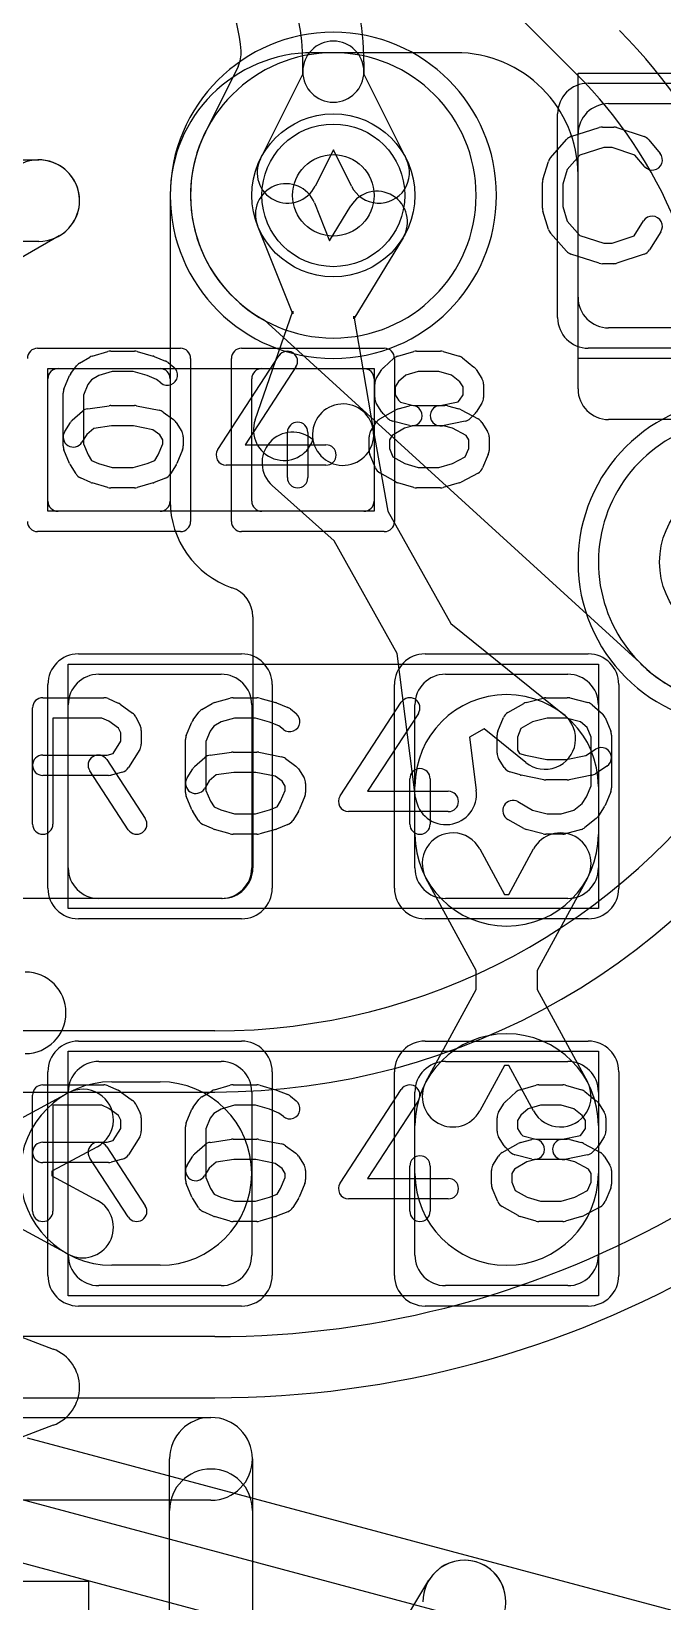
# Model space of a CAD drawing. Extents: x -3.9 to 29.3, y -3.9 to 20.
# Drawn here: x 20.86 to 22.407, y 1.25 to 5.102 of the extents above; entities that cross this region are included whole.
import ezdxf

# ---------------------------------------------------------------- set-up
doc = ezdxf.new("R2010")
doc.units = 0
for name, color, linetype in [('Hole', 1, 'CONTINUOUS'), ('L1', 3, 'CONTINUOUS'), ('L2', 3, 'CONTINUOUS'), ('L3', 3, 'CONTINUOUS'), ('L4', 3, 'CONTINUOUS'), ('MetalMask-A', 176, 'CONTINUOUS'), ('PartsArea-A', 111, 'CONTINUOUS'), ('PartsSilk-A', 221, 'CONTINUOUS'), ('PartsSilk-B', 221, 'CONTINUOUS'), ('Resist-A', 2, 'CONTINUOUS'), ('Resist-B', 2, 'CONTINUOUS'), ('Silk-A', 140, 'CONTINUOUS'), ('Silk-B', 140, 'CONTINUOUS')]:
    doc.layers.add(name, color=color, linetype=linetype)

msp = doc.modelspace()

# ---------------------------------------------------------------- linework, layer by layer
at = {"layer": 'Hole'}
msp.add_circle((21.6, 4.7), 0.1, dxfattribs=at)
at = {"layer": 'L1'}
for p, q in [((21.9, 5.05006), (21.54996, 5.05006)), ((22.275, 4.925), (22.575, 4.925)), ((22.2, 4.45), (22.2, 4.85)), ((22.2, 4.225), (22.2, 4.75006)), ((21.19996, 4.70006), (21.19996, 3.95)), ((21.55356, 4.68147), (21.5907, 4.5884)), ((21.5907, 4.5884), (21.64273, 4.67403)), ((21.50054, 4.4096), (21.41424, 4.62587)), ((21.77093, 4.59615), (21.65002, 4.39714)), ((21.40834, 4.14931), (21.50105, 4.41567)), ((21.50105, 4.41567), (21.50054, 4.4096)), ((21.65002, 4.39714), (21.65053, 4.40324)), ((21.65053, 4.40324), (21.69787, 4.12519)), ((22.575, 4.375), (22.275, 4.375)), ((20.9, 3.95), (20.9, 4.25)), ((20.925, 4.275), (21.175, 4.275)), ((21.2, 4.25), (21.2, 3.95)), ((21.4, 3.95), (21.4, 4.25)), ((21.425, 4.275), (21.675, 4.275)), ((21.7, 4.25), (21.7, 3.95)), ((21.69768, 4.12627), (21.73339, 3.92558)), ((22.6, 4.15003), (22.27497, 4.15003)), ((21.60245, 3.8524), (21.45023, 3.98799)), ((21.175, 3.925), (20.925, 3.925)), ((21.675, 3.925), (21.425, 3.925)), ((21.73339, 3.92558), (21.88778, 3.64929)), ((21.75684, 3.57611), (21.60245, 3.8524)), ((21.40261, 3.66621), (21.40261, 3.05)), ((21.88778, 3.64929), (22.16608, 3.42527)), ((21.80179, 3.22169), (21.75684, 3.57611)), ((21.025, 3.525), (21.325, 3.525)), ((21.875, 3.525), (22.175, 3.525)), ((20.95, 3.05), (20.95, 3.45)), ((21.4, 3.45), (21.4, 3.05)), ((21.8, 3.05), (21.8, 3.45)), ((22.25, 3.45), (22.25, 3.05)), ((21.96978, 3.39073), (21.93408, 3.37077)), ((22.07202, 3.30843), (21.96978, 3.39073)), ((21.93408, 3.37077), (21.95059, 3.24057)), ((21.8, 3.13214), (21.8, 3.25)), ((22.25, 3.25), (22.25, 3.13214)), ((21.95905, 3.09642), (22.01945, 2.98489)), ((22.03055, 2.98489), (22.09095, 3.09642)), ((21.95, 2.79814), (21.82715, 3.025)), ((22.22285, 3.025), (22.1, 2.79814)), ((21.32761, 2.975), (20.60004, 2.975)), ((21.325, 2.975), (21.025, 2.975)), ((22.175, 2.975), (21.875, 2.975)), ((22.01945, 2.98489), (22.03055, 2.98489)), ((21.95, 2.75186), (21.95, 2.79814)), ((22.1, 2.79814), (22.1, 2.75186)), ((21.82715, 2.525), (21.95, 2.75186)), ((22.1, 2.75186), (22.22285, 2.525)), ((21.025, 2.575), (21.325, 2.575)), ((21.875, 2.575), (22.175, 2.575)), ((22.01945, 2.56511), (21.95905, 2.45358)), ((22.03055, 2.56511), (22.01945, 2.56511)), ((22.09095, 2.45358), (22.03055, 2.56511)), ((21.05714, 2.525), (21.175, 2.525)), ((20.72314, 2.375), (20.95, 2.49785)), ((20.95, 2.1), (20.95, 2.5)), ((21.4, 2.5), (21.4, 2.1)), ((21.8, 2.1), (21.8, 2.5)), ((22.25, 2.5), (22.25, 2.1)), ((21.8, 2.3), (21.8, 2.41786)), ((22.25, 2.41786), (22.25, 2.3)), ((21.02142, 2.36595), (20.90989, 2.30555)), ((20.90989, 2.30555), (20.90989, 2.29445)), ((20.90989, 2.29445), (21.02142, 2.23405)), ((20.95, 2.10215), (20.72314, 2.225)), ((21.175, 2.075), (21.05714, 2.075)), ((21.325, 2.025), (21.025, 2.025)), ((22.175, 2.025), (21.875, 2.025)), ((20.84928, 1.652), (22.56272, 1.19289)), ((22.5239, 1.048), (20.81046, 1.50711)), ((20.77337, 1.36171), (22.48507, 0.90307))]:
    msp.add_line(p, q, dxfattribs=at)
for centre in [(21.6, 4.7), (22.6, 3.8)]:
    msp.add_circle(centre, 0.2, dxfattribs=at)
for centre, radius, start, end in [((21.54996, 4.70006), 0.35, 90, 180), ((21.9, 4.75006), 0.3, 0, 90), ((22.275, 4.85), 0.075, 90, 180), ((21.4839, 4.65367), 0.075, 21.75602, -158.24573), ((21.70683, 4.63509), 0.075, -31.27819, 148.71853), ((22.275, 4.45), 0.075, 180, -90), ((20.925, 4.25), 0.025, 90, 180), ((21.175, 4.25), 0.025, 0, 90), ((21.425, 4.25), 0.025, 90, 180), ((21.675, 4.25), 0.025, 0, 90), ((22.27497, 4.225), 0.07497, 180, -90), ((21.62384, 4.11313), 0.075, 10.09029, -169.91723), ((21.47917, 4.12466), 0.075, 160.81127, -19.20316), ((21.62393, 4.1126), 0.075, -170.3204, 9.66232), ((21.50012, 4.04399), 0.075, 48.31317, -131.69289), ((20.925, 3.95), 0.025, 180, -90), ((21.175, 3.95), 0.025, -90, 0), ((21.425, 3.95001), 0.22504, -179.99745, -109.14346), ((21.425, 3.95), 0.025, 180, -90), ((21.675, 3.95), 0.025, -90, 0), ((21.32762, 3.66624), 0.07497, 71.56263, 71.66897), ((21.32761, 3.66621), 0.075, 0, 71.56264), ((21.025, 3.45), 0.075, 90, 180), ((21.325, 3.45), 0.075, 0, 90), ((21.875, 3.45), 0.075, 90, 180), ((22.175, 3.45), 0.075, 0, 90), ((22.025, 3.25), 0.225, 0, 180), ((22.11905, 3.36685), 0.075, -128.8352, 51.16716), ((21.87619, 3.23113), 0.075, -172.76885, 7.22765), ((22.025, 3.13214), 0.225, 180, 0), ((21.8931, 3.06071), 0.075, 28.43425, -151.56321), ((22.1569, 3.06071), 0.075, -28.43425, 151.56321), ((21.025, 3.05), 0.075, 180, -90), ((21.325, 3.05), 0.075, -90, 0), ((21.32761, 3.05), 0.075, -90, 0), ((21.875, 3.05), 0.075, 180, -90), ((22.175, 3.05), 0.075, -90, 0), ((22.025, 2.41786), 0.225, 0, 180), ((21.025, 2.5), 0.075, 90, 180), ((21.325, 2.5), 0.075, 0, 90), ((21.875, 2.5), 0.075, 90, 180), ((22.175, 2.5), 0.075, 0, 90), ((21.05714, 2.3), 0.225, 90, -90), ((20.98571, 2.4319), 0.075, -61.56575, 118.43679), ((21.175, 2.3), 0.225, -90, 90), ((21.8931, 2.48929), 0.075, 151.56575, -28.43679), ((22.1569, 2.48929), 0.075, -151.56575, 28.43679), ((22.025, 2.3), 0.225, 180, 0), ((20.98571, 2.1681), 0.075, -118.43425, 61.56321), ((21.025, 2.1), 0.075, 180, -90), ((21.325, 2.1), 0.075, -90, 0), ((21.875, 2.1), 0.075, 180, -90), ((22.175, 2.1), 0.075, -90, 0)]:
    msp.add_arc(centre, radius, start, end, dxfattribs=at)
at = {"layer": 'L2'}
for centre, start, end in [((21.6, 4.7), 90, -90), ((21.6, 4.7), -90, 90), ((22.6, 3.8), 90, -90)]:
    msp.add_arc(centre, 0.40004, start, end, dxfattribs=at)
at = {"layer": 'L3'}
for p, q in [((22.1955, 4.99844), (11.9227, 15.27122)), ((21.36627, 5.01561), (21.28678, 4.85626)), ((21.525, 5.0036), (21.525, 5.02721)), ((21.675, 5.02721), (21.675, 5.0036)), ((21.42104, 4.78929), (21.525, 4.99766)), ((21.525, 4.99766), (21.525, 5.0036)), ((21.675, 5.0036), (21.675, 4.99766)), ((21.675, 4.99766), (21.77896, 4.78929)), ((21.6, 4.812), (21.55526, 4.72233)), ((21.64474, 4.72233), (21.6, 4.812)), ((21.43999, 4.38597), (22.35127, 3.55357))]:
    msp.add_line(p, q, dxfattribs=at)
for centre in [(21.6, 4.7), (22.6, 3.8)]:
    msp.add_circle(centre, 0.2, dxfattribs=at)
for centre, radius, start, end in [((21, 5.02721), 0.675, 0, 45.0006), ((21, 5.02721), 0.525, 0, 45.00077), ((21, 5.02721), 0.37496, 4.18295, 45.00108), ((21.4, 4.20294), 1.275, 0, 45), ((21.29919, 5.04909), 0.07497, -26.52404, 4.18417), ((21.6, 5.0036), 0.075, 0, 180), ((21.6, 5.0036), 0.075, 180, 0), ((21.4, 4.20294), 1.125, 0, 45), ((21.60001, 4.70001), 0.35005, 153.69188, -119.7934), ((21.21941, 4.88916), 0.07497, -26.97862, -26.02847), ((21.48815, 4.75581), 0.075, 153.4862, -26.51596), ((21.71185, 4.75581), 0.075, -153.4862, 26.51596), ((21.38883, 4.33117), 0.07497, 46.96748, 60.20677), ((22.6, 3.79998), 0.35005, -134.58449, 26.36448), ((22.30071, 3.49822), 0.07497, 44.39475, 47.58956)]:
    msp.add_arc(centre, radius, start, end, dxfattribs=at)
at = {"layer": 'L4'}
for p, q in [((21.30966, 2.65004), (10.76605, 2.65004)), ((11.8, 2.5), (21.30966, 2.5)), ((21.30966, 1.9), (11.8, 1.9)), ((10.5, 1.74996), (21.30966, 1.74996))]:
    msp.add_line(p, q, dxfattribs=at)
for centre in [(21.6, 4.7), (22.6, 3.8)]:
    msp.add_circle(centre, 0.2, dxfattribs=at)
for centre, radius, start, end in [((21.6, 4.7), 0.35004, 90, -90), ((21.6, 4.7), 0.35004, -90, 90), ((22.6, 3.8), 0.35004, 38.24594, -98.71045), ((21.30966, 4.2), 1.7, -90, -30.00005), ((21.30966, 4.2), 1.54996, -90, -33.78019), ((21.30966, 4.2), 2.3, -90, -30.00001), ((21.30966, 4.2), 2.45004, -90, -29.99996)]:
    msp.add_arc(centre, radius, start, end, dxfattribs=at)
at = {"layer": 'MetalMask-A'}
for p, q in [((22.275, 4.925), (22.575, 4.925)), ((22.2, 4.45), (22.2, 4.85)), ((22.575, 4.375), (22.275, 4.375)), ((20.9, 3.95), (20.9, 4.25)), ((20.925, 4.275), (21.175, 4.275)), ((21.2, 4.25), (21.2, 3.95)), ((21.4, 3.95), (21.4, 4.25)), ((21.425, 4.275), (21.675, 4.275)), ((21.7, 4.25), (21.7, 3.95)), ((21.175, 3.925), (20.925, 3.925)), ((21.675, 3.925), (21.425, 3.925)), ((21.025, 3.525), (21.325, 3.525)), ((21.875, 3.525), (22.175, 3.525)), ((20.95, 3.05), (20.95, 3.45)), ((21.4, 3.45), (21.4, 3.05)), ((21.8, 3.05), (21.8, 3.45)), ((22.25, 3.45), (22.25, 3.05)), ((21.325, 2.975), (21.025, 2.975)), ((22.175, 2.975), (21.875, 2.975)), ((21.025, 2.575), (21.325, 2.575)), ((21.875, 2.575), (22.175, 2.575)), ((20.95, 2.1), (20.95, 2.5)), ((21.4, 2.5), (21.4, 2.1)), ((21.8, 2.1), (21.8, 2.5)), ((22.25, 2.5), (22.25, 2.1)), ((21.325, 2.025), (21.025, 2.025)), ((22.175, 2.025), (21.875, 2.025))]:
    msp.add_line(p, q, dxfattribs=at)
for centre, radius, start, end in [((22.275, 4.85), 0.075, 90, 180), ((22.275, 4.45), 0.075, 180, -90), ((20.925, 4.25), 0.025, 90, 180), ((21.175, 4.25), 0.025, 0, 90), ((21.425, 4.25), 0.025, 90, 180), ((21.675, 4.25), 0.025, 0, 90), ((20.925, 3.95), 0.025, 180, -90), ((21.175, 3.95), 0.025, -90, 0), ((21.425, 3.95), 0.025, 180, -90), ((21.675, 3.95), 0.025, -90, 0), ((21.025, 3.45), 0.075, 90, 180), ((21.325, 3.45), 0.075, 0, 90), ((21.875, 3.45), 0.075, 90, 180), ((22.175, 3.45), 0.075, 0, 90), ((21.025, 3.05), 0.075, 180, -90), ((21.325, 3.05), 0.075, -90, 0), ((21.875, 3.05), 0.075, 180, -90), ((22.175, 3.05), 0.075, -90, 0), ((21.025, 2.5), 0.075, 90, 180), ((21.325, 2.5), 0.075, 0, 90), ((21.875, 2.5), 0.075, 90, 180), ((22.175, 2.5), 0.075, 0, 90), ((21.025, 2.1), 0.075, 180, -90), ((21.325, 2.1), 0.075, -90, 0), ((21.875, 2.1), 0.075, 180, -90), ((22.175, 2.1), 0.075, -90, 0)]:
    msp.add_arc(centre, radius, start, end, dxfattribs=at)
at = {"layer": 'PartsArea-A'}
for p, q in [((22.2, 5), (23.5, 5)), ((22.2, 4.3), (22.2, 5)), ((23.5, 4.3), (22.2, 4.3)), ((20.9, 4.275), (21.7, 4.275)), ((20.9, 3.925), (20.9, 4.275)), ((21.7, 4.275), (21.7, 3.925)), ((21.7, 3.925), (20.9, 3.925)), ((20.95, 3.55), (22.25, 3.55)), ((20.95, 2.95), (20.95, 3.55)), ((22.25, 3.55), (22.25, 2.95)), ((22.25, 2.95), (20.95, 2.95)), ((20.95, 2), (20.95, 2.6)), ((20.95, 2.6), (22.25, 2.6)), ((22.25, 2.6), (22.25, 2)), ((22.25, 2), (20.95, 2)), ((20.25, 1.3), (21, 1.3)), ((21, 1.3), (21, -0.9))]:
    msp.add_line(p, q, dxfattribs=at)
at = {"layer": 'PartsSilk-A'}
for p, q in [((22.18266, 4.84418), (22.2521, 4.8664)), ((22.25972, 4.86759), (22.2875, 4.86759)), ((22.2954, 4.86631), (22.36207, 4.84409)), ((22.13258, 4.79239), (22.17147, 4.83683)), ((22.26362, 4.81759), (22.20452, 4.79868)), ((22.28344, 4.81759), (22.26362, 4.81759)), ((22.33952, 4.7989), (22.28344, 4.81759)), ((22.37338, 4.83637), (22.40115, 4.80304)), ((22.11364, 4.73894), (22.12753, 4.78339)), ((22.20452, 4.79868), (22.17368, 4.76344)), ((22.36273, 4.77104), (22.33952, 4.7989)), ((22.17368, 4.76344), (22.1625, 4.72766)), ((22.1125, 4.66852), (22.1125, 4.73148)), ((22.1625, 4.72766), (22.1625, 4.67234)), ((22.1625, 4.67234), (22.17368, 4.63656)), ((22.12753, 4.61661), (22.11364, 4.66106)), ((22.17368, 4.63656), (22.20452, 4.60132)), ((22.33773, 4.6005), (22.36074, 4.63732)), ((22.17147, 4.56317), (22.13258, 4.60761)), ((22.20452, 4.60132), (22.26362, 4.58241)), ((22.28344, 4.58241), (22.33773, 4.6005)), ((22.40314, 4.61082), (22.37537, 4.56638)), ((22.2521, 4.5336), (22.18266, 4.55582)), ((22.26362, 4.58241), (22.28344, 4.58241)), ((22.36207, 4.55591), (22.2954, 4.53369)), ((22.2875, 4.53241), (22.25972, 4.53241)), ((21.00841, 4.30552), (21.0473, 4.31663)), ((21.05417, 4.31759), (21.1125, 4.31759)), ((21.11937, 4.31663), (21.15826, 4.30552)), ((21.75841, 4.30552), (21.7973, 4.31663)), ((21.80417, 4.31759), (21.8625, 4.31759)), ((21.86937, 4.31663), (21.90826, 4.30552)), ((20.95639, 4.26315), (20.97028, 4.28167)), ((20.97754, 4.28818), (21.00254, 4.30299)), ((21.16067, 4.30469), (21.18845, 4.29358)), ((21.19479, 4.28989), (21.20868, 4.27878)), ((21.31657, 4.07663), (21.46657, 4.30626)), ((21.50843, 4.27892), (21.38369, 4.08796)), ((21.72367, 4.27795), (21.74867, 4.30017)), ((21.91701, 4.301), (21.94479, 4.27878)), ((20.93942, 4.22442), (20.95331, 4.25776)), ((21.0073, 4.24769), (20.99827, 4.23565)), ((21.02525, 4.25833), (21.0073, 4.24769)), ((21.05767, 4.26759), (21.02525, 4.25833)), ((21.109, 4.26759), (21.05767, 4.26759)), ((21.14329, 4.25779), (21.109, 4.26759)), ((21.16645, 4.24853), (21.14329, 4.25779)), ((21.17744, 4.23974), (21.16645, 4.24853)), ((21.70519, 4.25029), (21.71908, 4.27251)), ((21.75957, 4.24296), (21.75139, 4.22987)), ((21.77763, 4.25901), (21.75957, 4.24296)), ((21.80767, 4.26759), (21.77763, 4.25901)), ((21.859, 4.26759), (21.80767, 4.26759)), ((21.8897, 4.25882), (21.859, 4.26759)), ((21.91023, 4.2424), (21.8897, 4.25882)), ((21.91806, 4.22987), (21.91023, 4.2424)), ((21.95037, 4.27251), (21.96426, 4.25029)), ((20.9375, 4.08519), (20.9375, 4.21481)), ((20.99827, 4.23565), (20.9875, 4.20981)), ((20.9875, 4.20981), (20.9875, 4.09019)), ((21.70139, 4.2037), (21.70139, 4.23704)), ((21.75139, 4.22987), (21.75139, 4.21087)), ((21.75139, 4.21087), (21.75997, 4.19715)), ((21.90948, 4.19715), (21.91806, 4.21087)), ((21.91806, 4.21087), (21.91806, 4.22987)), ((21.96806, 4.23704), (21.96806, 4.2037)), ((20.95978, 4.14832), (20.98478, 4.17054)), ((20.99791, 4.17661), (21.05069, 4.18402)), ((21.05417, 4.18426), (21.1125, 4.18426)), ((21.1174, 4.18377), (21.17296, 4.17266)), ((21.18294, 4.16824), (21.20794, 4.14972)), ((21.71908, 4.16823), (21.70519, 4.19045)), ((21.71399, 4.15134), (21.75288, 4.17356)), ((21.73371, 4.15269), (21.7226, 4.1638)), ((21.75884, 4.17601), (21.78662, 4.18342)), ((21.75997, 4.19715), (21.76432, 4.1928)), ((21.76432, 4.1928), (21.79634, 4.18426)), ((21.79634, 4.18426), (21.87361, 4.18426)), ((21.8576, 4.18377), (21.90574, 4.1934)), ((21.88005, 4.18342), (21.90783, 4.17601)), ((21.90574, 4.1934), (21.90948, 4.19715)), ((21.91315, 4.17391), (21.95482, 4.15169)), ((21.94685, 4.1638), (21.93574, 4.15269)), ((21.96426, 4.19045), (21.95037, 4.16823)), ((20.9413, 4.12066), (20.95519, 4.14288)), ((21.01235, 4.12814), (20.99568, 4.11333)), ((21.05592, 4.13426), (21.01235, 4.12814)), ((21.11002, 4.13426), (21.05592, 4.13426)), ((21.15767, 4.12473), (21.11002, 4.13426)), ((21.17437, 4.11236), (21.15767, 4.12473)), ((21.21426, 4.14287), (21.22814, 4.12065)), ((21.6913, 4.12066), (21.70519, 4.14288)), ((21.77486, 4.12853), (21.74425, 4.11104)), ((21.78662, 4.1351), (21.74495, 4.14621)), ((21.7995, 4.1351), (21.77486, 4.12853)), ((21.87033, 4.13426), (21.79306, 4.13426)), ((21.92296, 4.14586), (21.8674, 4.13475)), ((21.89217, 4.12844), (21.87033, 4.13426)), ((21.9254, 4.11072), (21.89217, 4.12844)), ((21.96426, 4.14287), (21.97814, 4.12065)), ((20.99568, 4.11333), (20.9837, 4.09416)), ((20.9875, 4.09019), (20.99868, 4.06336)), ((21.17077, 4.06336), (21.18194, 4.09019)), ((21.18194, 4.10024), (21.17437, 4.11236)), ((21.18194, 4.09019), (21.18194, 4.10024)), ((21.23194, 4.10741), (21.23194, 4.08519)), ((21.38369, 4.08796), (21.58194, 4.08796)), ((21.4875, 4.00741), (21.4875, 4.11852)), ((21.5375, 4.11852), (21.5375, 4.00741)), ((21.6875, 4.07407), (21.6875, 4.10741)), ((21.74425, 4.11104), (21.7375, 4.10024)), ((21.7375, 4.10024), (21.7375, 4.07907)), ((21.93194, 4.10024), (21.9254, 4.11072)), ((21.93194, 4.07907), (21.93194, 4.10024)), ((21.98194, 4.10741), (21.98194, 4.07407)), ((20.95331, 4.04224), (20.93942, 4.07558)), ((20.99868, 4.06336), (21.00742, 4.04937)), ((21.00742, 4.04937), (21.02383, 4.04208)), ((21.14329, 4.04221), (21.1623, 4.04981)), ((21.1623, 4.04981), (21.17077, 4.06336)), ((21.23002, 4.07558), (21.21614, 4.04224)), ((21.70331, 4.03112), (21.68942, 4.06445)), ((21.7375, 4.07907), (21.74619, 4.05822)), ((21.74619, 4.05822), (21.77506, 4.04173)), ((21.89197, 4.04183), (21.92342, 4.0586)), ((21.92342, 4.0586), (21.93194, 4.07907)), ((21.98002, 4.06446), (21.96614, 4.03113)), ((20.96908, 4.01638), (20.95519, 4.0386)), ((21.00513, 3.99567), (20.98013, 4.00678)), ((21.02383, 4.04208), (21.05767, 4.03241)), ((21.05767, 4.03241), (21.109, 4.03241)), ((21.109, 4.03241), (21.14329, 4.04221)), ((21.21426, 4.0386), (21.20037, 4.01638)), ((21.58194, 4.03796), (21.3375, 4.03796)), ((21.75288, 3.99681), (21.71399, 4.01903)), ((21.77506, 4.04173), (21.80767, 4.03241)), ((21.80767, 4.03241), (21.859, 4.03241)), ((21.859, 4.03241), (21.89197, 4.04183)), ((21.95482, 4.01868), (21.91315, 3.99646)), ((21.0473, 3.98337), (21.00841, 3.99448)), ((21.1125, 3.98241), (21.05417, 3.98241)), ((21.15826, 3.99448), (21.11937, 3.98337)), ((21.18845, 4.00642), (21.16067, 3.99531)), ((21.7973, 3.98337), (21.75841, 3.99448)), ((21.8625, 3.98241), (21.80417, 3.98241)), ((21.90826, 3.99448), (21.86937, 3.98337)), ((20.8875, 3.46759), (21.0375, 3.46759)), ((21.35417, 3.46759), (21.4125, 3.46759)), ((22.12083, 3.46759), (22.17361, 3.46759)), ((20.8625, 3.15741), (20.8625, 3.44259)), ((21.04765, 3.46544), (21.07265, 3.45433)), ((21.0772, 3.4517), (21.10776, 3.42948)), ((21.25639, 3.41315), (21.27028, 3.43167)), ((21.27754, 3.43818), (21.30254, 3.45299)), ((21.30841, 3.45552), (21.3473, 3.46663)), ((21.41937, 3.46663), (21.45826, 3.45552)), ((21.46067, 3.45469), (21.48845, 3.44358)), ((21.49479, 3.43989), (21.50868, 3.42878)), ((21.61657, 3.22663), (21.76657, 3.45626)), ((21.80843, 3.42892), (21.68369, 3.23796)), ((22.02788, 3.43097), (22.06677, 3.45319)), ((22.07273, 3.45564), (22.11439, 3.46675)), ((22.17967, 3.46684), (22.22412, 3.45573)), ((22.23467, 3.45017), (22.25967, 3.42795)), ((21.0322, 3.41759), (20.9125, 3.41759)), ((20.9125, 3.41759), (20.9125, 3.15741)), ((21.04993, 3.40971), (21.0322, 3.41759)), ((21.07343, 3.39263), (21.04993, 3.40971)), ((21.07917, 3.38114), (21.07343, 3.39263)), ((21.11542, 3.42044), (21.12653, 3.39822)), ((21.23942, 3.37442), (21.25331, 3.40776)), ((21.3073, 3.39769), (21.29827, 3.38565)), ((21.32525, 3.40833), (21.3073, 3.39769)), ((21.35767, 3.41759), (21.32525, 3.40833)), ((21.409, 3.41759), (21.35767, 3.41759)), ((21.44329, 3.40779), (21.409, 3.41759)), ((21.46645, 3.39853), (21.44329, 3.40779)), ((21.47744, 3.38974), (21.46645, 3.39853)), ((22.00331, 3.38555), (22.0172, 3.41888)), ((22.06008, 3.39178), (22.05139, 3.37093)), ((22.08875, 3.40816), (22.06008, 3.39178)), ((22.12411, 3.41759), (22.08875, 3.40816)), ((22.17053, 3.41759), (22.12411, 3.41759)), ((22.20604, 3.40871), (22.17053, 3.41759)), ((22.22218, 3.39437), (22.20604, 3.40871)), ((22.23194, 3.37093), (22.22218, 3.39437)), ((22.26614, 3.41887), (22.28002, 3.38554)), ((21.06042, 3.33087), (21.07917, 3.36087)), ((21.07917, 3.36087), (21.07917, 3.38114)), ((21.12917, 3.38704), (21.12917, 3.3537)), ((21.2375, 3.23519), (21.2375, 3.36481)), ((21.29827, 3.38565), (21.2875, 3.35981)), ((21.2875, 3.35981), (21.2875, 3.24019)), ((22.00139, 3.33148), (22.00139, 3.37593)), ((22.05139, 3.37093), (22.05139, 3.33865)), ((22.23194, 3.2513), (22.23194, 3.37093)), ((22.28194, 3.37593), (22.28194, 3.2463)), ((20.8875, 3.32685), (21.04533, 3.32685)), ((21.04453, 3.31553), (21.13898, 3.17109)), ((21.04533, 3.32685), (21.06042, 3.33087)), ((21.12537, 3.34045), (21.09759, 3.29601)), ((21.25978, 3.29832), (21.28478, 3.32054)), ((21.29791, 3.32661), (21.35069, 3.33402)), ((21.35417, 3.33426), (21.4125, 3.33426)), ((21.4174, 3.33377), (21.47296, 3.32266)), ((21.48294, 3.31824), (21.50794, 3.29972)), ((22.01908, 3.29601), (22.00519, 3.31823)), ((22.05139, 3.33865), (22.05646, 3.33054)), ((22.05646, 3.33054), (22.0713, 3.32614)), ((22.0713, 3.32614), (22.12331, 3.31574)), ((22.12331, 3.31574), (22.17113, 3.31574)), ((22.17113, 3.31574), (22.21942, 3.32539)), ((22.21942, 3.32539), (22.24307, 3.34117)), ((21.04861, 3.27685), (20.8875, 3.27685)), ((21.09714, 3.14373), (21.00269, 3.28817)), ((21.08283, 3.2851), (21.05505, 3.27769)), ((21.2413, 3.27066), (21.25519, 3.29288)), ((21.31235, 3.27814), (21.29568, 3.26333)), ((21.35592, 3.28426), (21.31235, 3.27814)), ((21.41002, 3.28426), (21.35592, 3.28426)), ((21.45767, 3.27473), (21.41002, 3.28426)), ((21.47437, 3.26236), (21.45767, 3.27473)), ((21.51426, 3.29287), (21.52814, 3.27065)), ((22.05818, 3.27788), (22.03318, 3.28529)), ((22.11593, 3.26623), (22.06038, 3.27734)), ((22.23407, 3.27734), (22.17851, 3.26623)), ((22.27081, 3.29957), (22.24304, 3.28105)), ((21.29568, 3.26333), (21.2837, 3.24416)), ((21.2875, 3.24019), (21.29868, 3.21336)), ((21.47077, 3.21336), (21.48194, 3.24019)), ((21.48194, 3.25024), (21.47437, 3.26236)), ((21.48194, 3.24019), (21.48194, 3.25024)), ((21.53194, 3.25741), (21.53194, 3.23519)), ((21.68369, 3.23796), (21.88194, 3.23796)), ((21.7875, 3.15741), (21.7875, 3.26852)), ((21.8375, 3.26852), (21.8375, 3.15741)), ((22.17361, 3.26574), (22.12083, 3.26574)), ((22.22077, 3.22447), (22.23194, 3.2513)), ((22.28002, 3.23669), (22.26614, 3.20335)), ((21.25331, 3.19224), (21.23942, 3.22558)), ((21.29868, 3.21336), (21.30742, 3.19937)), ((21.30742, 3.19937), (21.32383, 3.19208)), ((21.44329, 3.19221), (21.4623, 3.19981)), ((21.4623, 3.19981), (21.47077, 3.21336)), ((21.53002, 3.22558), (21.51614, 3.19224)), ((22.05268, 3.21245), (22.08875, 3.19184)), ((22.1897, 3.19118), (22.21023, 3.2076)), ((22.21023, 3.2076), (22.22077, 3.22447)), ((22.26426, 3.19971), (22.25037, 3.17749)), ((21.26908, 3.16638), (21.25519, 3.1886)), ((21.32383, 3.19208), (21.35767, 3.18241)), ((21.35767, 3.18241), (21.409, 3.18241)), ((21.409, 3.18241), (21.44329, 3.19221)), ((21.51426, 3.1886), (21.50037, 3.16638)), ((21.88194, 3.18796), (21.6375, 3.18796)), ((22.06677, 3.14681), (22.02788, 3.16903)), ((22.08875, 3.19184), (22.12411, 3.18241)), ((22.12411, 3.18241), (22.159, 3.18241)), ((22.159, 3.18241), (22.1897, 3.19118)), ((22.24479, 3.17122), (22.21701, 3.149)), ((21.30513, 3.14567), (21.28013, 3.15678)), ((21.3473, 3.13337), (21.30841, 3.14448)), ((21.4125, 3.13241), (21.35417, 3.13241)), ((21.45826, 3.14448), (21.41937, 3.13337)), ((21.48845, 3.15642), (21.46067, 3.14531)), ((22.11439, 3.13325), (22.07273, 3.14436)), ((22.1625, 3.13241), (22.12083, 3.13241)), ((22.20826, 3.14448), (22.16937, 3.13337)), ((20.8875, 2.51759), (21.0375, 2.51759)), ((21.04765, 2.51544), (21.07265, 2.50433)), ((21.30841, 2.50552), (21.3473, 2.51663)), ((21.35417, 2.51759), (21.4125, 2.51759)), ((21.41937, 2.51663), (21.45826, 2.50552)), ((21.46067, 2.50469), (21.48845, 2.49358)), ((21.61657, 2.27663), (21.76657, 2.50626)), ((22.05841, 2.50552), (22.0973, 2.51663)), ((22.10417, 2.51759), (22.1625, 2.51759)), ((22.16937, 2.51663), (22.20826, 2.50552)), ((20.8625, 2.20741), (20.8625, 2.49259)), ((21.0322, 2.46759), (20.9125, 2.46759)), ((20.9125, 2.46759), (20.9125, 2.20741)), ((21.04993, 2.45971), (21.0322, 2.46759)), ((21.0772, 2.5017), (21.10776, 2.47948)), ((21.11542, 2.47044), (21.12653, 2.44822)), ((21.25639, 2.46315), (21.27028, 2.48167)), ((21.27754, 2.48818), (21.30254, 2.50299)), ((21.35767, 2.46759), (21.32525, 2.45833)), ((21.409, 2.46759), (21.35767, 2.46759)), ((21.44329, 2.45779), (21.409, 2.46759)), ((21.49479, 2.48989), (21.50868, 2.47878)), ((21.80843, 2.47892), (21.68369, 2.28796)), ((22.00519, 2.45029), (22.01908, 2.47251)), ((22.02367, 2.47795), (22.04867, 2.50017)), ((22.10767, 2.46759), (22.07763, 2.45901)), ((22.159, 2.46759), (22.10767, 2.46759)), ((22.1897, 2.45882), (22.159, 2.46759)), ((22.21701, 2.501), (22.24479, 2.47878)), ((22.25037, 2.47251), (22.26426, 2.45029)), ((21.07343, 2.44263), (21.04993, 2.45971)), ((21.07917, 2.43114), (21.07343, 2.44263)), ((21.07917, 2.41087), (21.07917, 2.43114)), ((21.12917, 2.43704), (21.12917, 2.4037)), ((21.23942, 2.42442), (21.25331, 2.45776)), ((21.29827, 2.43565), (21.2875, 2.40981)), ((21.3073, 2.44769), (21.29827, 2.43565)), ((21.32525, 2.45833), (21.3073, 2.44769)), ((21.46645, 2.44853), (21.44329, 2.45779)), ((21.47744, 2.43974), (21.46645, 2.44853)), ((22.00139, 2.4037), (22.00139, 2.43704)), ((22.05957, 2.44296), (22.05139, 2.42987)), ((22.05139, 2.42987), (22.05139, 2.41087)), ((22.07763, 2.45901), (22.05957, 2.44296)), ((22.21023, 2.4424), (22.1897, 2.45882)), ((22.21806, 2.42987), (22.21023, 2.4424)), ((22.21806, 2.41087), (22.21806, 2.42987)), ((22.26806, 2.43704), (22.26806, 2.4037)), ((21.06042, 2.38087), (21.07917, 2.41087)), ((21.12537, 2.39045), (21.09759, 2.34601)), ((21.2375, 2.28519), (21.2375, 2.41481)), ((21.2875, 2.40981), (21.2875, 2.29019)), ((22.01908, 2.36823), (22.00519, 2.39045)), ((22.05139, 2.41087), (22.05997, 2.39715)), ((22.05997, 2.39715), (22.06432, 2.3928)), ((22.06432, 2.3928), (22.09634, 2.38426)), ((22.1576, 2.38377), (22.20574, 2.3934)), ((22.20574, 2.3934), (22.20948, 2.39715)), ((22.20948, 2.39715), (22.21806, 2.41087)), ((22.26426, 2.39045), (22.25037, 2.36823)), ((20.8875, 2.37685), (21.04533, 2.37685)), ((21.04453, 2.36553), (21.13898, 2.22109)), ((21.04533, 2.37685), (21.06042, 2.38087)), ((21.25978, 2.34832), (21.28478, 2.37054)), ((21.29791, 2.37661), (21.35069, 2.38402)), ((21.35417, 2.38426), (21.4125, 2.38426)), ((21.4174, 2.38377), (21.47296, 2.37266)), ((21.48294, 2.36824), (21.50794, 2.34972)), ((22.01399, 2.35134), (22.05288, 2.37356)), ((22.03371, 2.35269), (22.0226, 2.3638)), ((22.05884, 2.37601), (22.08662, 2.38342)), ((22.09634, 2.38426), (22.17361, 2.38426)), ((22.18005, 2.38342), (22.20783, 2.37601)), ((22.21315, 2.37391), (22.25482, 2.35169)), ((22.24685, 2.3638), (22.23574, 2.35269)), ((21.04861, 2.32685), (20.8875, 2.32685)), ((21.09714, 2.19373), (21.00269, 2.33817)), ((21.08283, 2.3351), (21.05505, 2.32769)), ((21.2413, 2.32066), (21.25519, 2.34288)), ((21.29568, 2.31333), (21.2837, 2.29416)), ((21.31235, 2.32814), (21.29568, 2.31333)), ((21.35592, 2.33426), (21.31235, 2.32814)), ((21.41002, 2.33426), (21.35592, 2.33426)), ((21.45767, 2.32473), (21.41002, 2.33426)), ((21.47437, 2.31236), (21.45767, 2.32473)), ((21.48194, 2.30024), (21.47437, 2.31236)), ((21.51426, 2.34287), (21.52814, 2.32065)), ((21.7875, 2.20741), (21.7875, 2.31852)), ((21.8375, 2.31852), (21.8375, 2.20741)), ((21.9913, 2.32066), (22.00519, 2.34288)), ((22.07486, 2.32853), (22.04425, 2.31104)), ((22.08662, 2.3351), (22.04495, 2.34621)), ((22.0995, 2.3351), (22.07486, 2.32853)), ((22.17033, 2.33426), (22.09306, 2.33426)), ((22.22296, 2.34586), (22.1674, 2.33475)), ((22.19217, 2.32844), (22.17033, 2.33426)), ((22.2254, 2.31072), (22.19217, 2.32844)), ((22.26426, 2.34287), (22.27814, 2.32065)), ((21.25331, 2.24224), (21.23942, 2.27558)), ((21.2875, 2.29019), (21.29868, 2.26336)), ((21.47077, 2.26336), (21.48194, 2.29019)), ((21.48194, 2.29019), (21.48194, 2.30024)), ((21.53002, 2.27558), (21.51614, 2.24224)), ((21.53194, 2.30741), (21.53194, 2.28519)), ((21.68369, 2.28796), (21.88194, 2.28796)), ((21.9875, 2.27407), (21.9875, 2.30741)), ((22.04425, 2.31104), (22.0375, 2.30024)), ((22.0375, 2.30024), (22.0375, 2.27907)), ((22.0375, 2.27907), (22.04619, 2.25822)), ((22.22342, 2.2586), (22.23194, 2.27907)), ((22.23194, 2.30024), (22.2254, 2.31072)), ((22.23194, 2.27907), (22.23194, 2.30024)), ((22.28194, 2.30741), (22.28194, 2.27407)), ((21.26908, 2.21638), (21.25519, 2.2386)), ((21.29868, 2.26336), (21.30742, 2.24937)), ((21.30742, 2.24937), (21.32383, 2.24208)), ((21.32383, 2.24208), (21.35767, 2.23241)), ((21.409, 2.23241), (21.44329, 2.24221)), ((21.44329, 2.24221), (21.4623, 2.24981)), ((21.4623, 2.24981), (21.47077, 2.26336)), ((21.51426, 2.2386), (21.50037, 2.21638)), ((21.88194, 2.23796), (21.6375, 2.23796)), ((22.00331, 2.23112), (21.98942, 2.26445)), ((22.04619, 2.25822), (22.07506, 2.24173)), ((22.07506, 2.24173), (22.10767, 2.23241)), ((22.159, 2.23241), (22.19197, 2.24183)), ((22.19197, 2.24183), (22.22342, 2.2586)), ((22.28002, 2.26446), (22.26614, 2.23113)), ((21.30513, 2.19567), (21.28013, 2.20678)), ((21.35767, 2.23241), (21.409, 2.23241)), ((21.48845, 2.20642), (21.46067, 2.19531)), ((22.05288, 2.19681), (22.01399, 2.21903)), ((22.10767, 2.23241), (22.159, 2.23241)), ((22.25482, 2.21868), (22.21315, 2.19646)), ((21.3473, 2.18337), (21.30841, 2.19448)), ((21.4125, 2.18241), (21.35417, 2.18241)), ((21.45826, 2.19448), (21.41937, 2.18337)), ((22.0973, 2.18337), (22.05841, 2.19448)), ((22.1625, 2.18241), (22.10417, 2.18241)), ((22.20826, 2.19448), (22.16937, 2.18337)), ((12.5, 1.7016), (21.3, 1.7016)), ((21.1984, -1.0984), (21.1984, 1.6)), ((21.4016, 1.6), (21.4016, -1.2)), ((21.3, 1.4984), (12.6016, 1.4984))]:
    msp.add_line(p, q, dxfattribs=at)
for centre, radius, start, end in [((22.25972, 4.84259), 0.025, 90, 107.74642), ((22.2875, 4.84259), 0.025, 71.57954, 90), ((22.19028, 4.82037), 0.025, 107.74642, 138.81192), ((22.35417, 4.82037), 0.025, 39.7909, 71.57954), ((22.15139, 4.77593), 0.025, 138.81192, 162.63777), ((22.38194, 4.78704), 0.025, -140.2091, 39.8005), ((22.1375, 4.73148), 0.025, 162.63777, 180), ((22.1375, 4.66852), 0.025, 180, -162.63777), ((22.38194, 4.62407), 0.025, -32.00538, 147.99925), ((22.15139, 4.62407), 0.025, -162.63777, -138.81192), ((22.19028, 4.57963), 0.025, -138.81192, -107.74642), ((22.35417, 4.57963), 0.025, -71.57954, -32.00538), ((22.25972, 4.55741), 0.025, -107.74642, -90), ((22.2875, 4.55741), 0.025, -90, -71.57954), ((21.05417, 4.29259), 0.025, 90, 105.94854), ((21.1125, 4.29259), 0.025, 74.05146, 90), ((21.4875, 4.29259), 0.025, -33.14974, 146.84644), ((21.80417, 4.29259), 0.025, 90, 105.94854), ((21.8625, 4.29259), 0.025, 74.05146, 90), ((20.99028, 4.26667), 0.025, 120.63752, 143.1301), ((21.01528, 4.28148), 0.025, 105.94854, 120.63752), ((21.15139, 4.28148), 0.025, 68.2071, 74.05146), ((21.19306, 4.25926), 0.025, -128.66697, 51.34522), ((21.17917, 4.27037), 0.025, 51.33303, 68.2071), ((21.74028, 4.25926), 0.025, 131.62783, 147.99462), ((21.76528, 4.28148), 0.025, 105.94854, 131.62783), ((21.90139, 4.28148), 0.025, 51.33303, 74.05146), ((21.92917, 4.25926), 0.025, 32.00538, 51.33303), ((20.97639, 4.24815), 0.025, 143.1301, 157.39424), ((21.72639, 4.23704), 0.025, 147.99462, 180), ((21.94306, 4.23704), 0.025, 0, 32.00538), ((20.9625, 4.21481), 0.025, 157.39424, 180), ((21.72639, 4.2037), 0.025, 180, -147.99462), ((21.94306, 4.2037), 0.025, -32.00538, 0), ((21.00139, 4.15185), 0.025, 98.00047, 131.62783), ((21.05417, 4.15926), 0.025, 90, 98.00047), ((21.1125, 4.15926), 0.025, 78.69456, 90), ((21.16806, 4.14815), 0.025, 53.47387, 78.69456), ((21.74028, 4.18148), 0.025, -147.99462, -135), ((21.76528, 4.15185), 0.025, 104.92551, 119.74171), ((21.79306, 4.15926), 0.025, -75.07449, 104.93527), ((21.8625, 4.15926), 0.025, 101.30544, -78.69205), ((21.87361, 4.15926), 0.025, 75.07449, 90), ((21.90139, 4.15185), 0.025, 61.9383, 75.06473), ((21.92917, 4.18148), 0.025, -45, -32.00538), ((20.97639, 4.12963), 0.025, 131.62783, 147.99462), ((21.19306, 4.12963), 0.025, 31.98594, 53.47387), ((21.5125, 4.11852), 0.025, 0, 180), ((21.72639, 4.12963), 0.025, 119.73351, 147.98998), ((21.75139, 4.17037), 0.025, -135, -104.92551), ((21.79306, 4.15926), 0.025, -104.92551, -90), ((21.91806, 4.17037), 0.025, -78.69456, -45), ((21.94306, 4.12963), 0.025, 31.98594, 61.9318), ((20.9625, 4.10741), 0.025, 147.99462, -32.01002), ((20.9625, 4.08519), 0.025, 180, -157.39424), ((21.20694, 4.10741), 0.025, 0, 31.98594), ((21.20694, 4.08519), 0.025, -22.60576, 0), ((21.58194, 4.06296), 0.025, -90, 90), ((21.7125, 4.10741), 0.025, 147.99462, 180), ((21.95694, 4.10741), 0.025, 0, 31.99147), ((21.3375, 4.06296), 0.025, 146.85026, -90), ((21.7125, 4.07407), 0.025, 180, -157.37647), ((21.95694, 4.07407), 0.025, -22.60576, 0), ((20.97639, 4.05185), 0.025, -157.39424, -147.99462), ((20.99028, 4.02963), 0.025, -147.99462, -113.95086), ((21.17917, 4.02963), 0.025, -68.2071, -32.00538), ((21.19306, 4.05185), 0.025, -32.00538, -22.60576), ((21.5125, 4.00741), 0.025, 180, 0), ((21.72639, 4.04074), 0.025, -157.37309, -119.74171), ((21.94306, 4.04074), 0.025, -61.9383, -22.60888), ((21.01528, 4.01852), 0.025, -113.95086, -105.94854), ((21.05417, 4.00741), 0.025, -105.94854, -90), ((21.1125, 4.00741), 0.025, -90, -74.05146), ((21.15139, 4.01852), 0.025, -74.05146, -68.2071), ((21.76528, 4.01852), 0.025, -119.73351, -105.94345), ((21.80417, 4.00741), 0.025, -105.94854, -90), ((21.8625, 4.00741), 0.025, -90, -74.05655), ((21.90139, 4.01852), 0.025, -74.05146, -61.9318), ((20.8875, 3.44259), 0.025, 90, 180), ((21.0375, 3.44259), 0.025, 66.04914, 90), ((21.35417, 3.44259), 0.025, 90, 105.94854), ((21.4125, 3.44259), 0.025, 74.05146, 90), ((21.7875, 3.44259), 0.025, -33.14974, 146.84644), ((22.12083, 3.44259), 0.025, 90, 104.93227), ((22.17361, 3.44259), 0.025, 75.96932, 90), ((21.0625, 3.43148), 0.025, 53.98274, 66.03964), ((21.09306, 3.40926), 0.025, 26.56505, 53.97932), ((21.29028, 3.41667), 0.025, 120.63752, 143.1301), ((21.31528, 3.43148), 0.025, 105.94854, 120.63752), ((21.45139, 3.43148), 0.025, 68.2071, 74.05146), ((21.49306, 3.40926), 0.025, -128.66697, 51.34522), ((21.47917, 3.42037), 0.025, 51.33303, 68.2071), ((22.04028, 3.40926), 0.025, 119.73351, 157.37647), ((22.07917, 3.43148), 0.025, 104.92551, 119.74171), ((22.21806, 3.43148), 0.025, 48.37217, 75.96679), ((21.10417, 3.38704), 0.025, 0, 26.56505), ((21.27639, 3.39815), 0.025, 143.1301, 157.39424), ((22.24306, 3.40926), 0.025, 22.60576, 48.36931), ((21.10417, 3.3537), 0.025, -32.00538, 0), ((21.2625, 3.36481), 0.025, 157.39424, 180), ((22.02639, 3.37593), 0.025, 157.37309, 180), ((22.25694, 3.37593), 0.025, 0, 22.60888), ((20.8875, 3.30185), 0.025, 90, -90), ((21.02361, 3.30185), 0.025, 33.18146, -146.81914), ((21.30139, 3.30185), 0.025, 98.00047, 131.62783), ((21.35417, 3.30926), 0.025, 90, 98.00047), ((21.4125, 3.30926), 0.025, 78.69456, 90), ((21.46806, 3.29815), 0.025, 53.47387, 78.69456), ((22.02639, 3.33148), 0.025, 180, -147.98998), ((22.25694, 3.32037), 0.025, -56.30358, 123.69959), ((21.04861, 3.30185), 0.025, -90, -75.06473), ((21.07639, 3.30926), 0.025, -75.07449, -32.01002), ((21.27639, 3.27963), 0.025, 131.62783, 147.99462), ((21.49306, 3.27963), 0.025, 31.98594, 53.47387), ((21.8125, 3.26852), 0.025, 0, 180), ((22.04028, 3.30926), 0.025, -147.99462, -106.50982), ((22.06528, 3.30185), 0.025, -106.49948, -101.30993), ((22.22917, 3.30185), 0.025, -78.69456, -56.30041), ((21.2625, 3.25741), 0.025, 147.99462, -32.01002), ((21.50694, 3.25741), 0.025, 0, 31.98594), ((21.88194, 3.21296), 0.025, -90, 90), ((22.12083, 3.29074), 0.025, -101.30544, -90), ((22.17361, 3.29074), 0.025, -90, -78.69205), ((22.25694, 3.2463), 0.025, -22.60576, 0), ((21.2625, 3.23519), 0.025, 180, -157.39424), ((21.50694, 3.23519), 0.025, -22.60576, 0), ((21.6375, 3.21296), 0.025, 146.85026, -90), ((22.04028, 3.19074), 0.025, 60.26649, -119.74171), ((22.24306, 3.21296), 0.025, -32.00538, -22.60278), ((21.11806, 3.15741), 0.025, -146.81854, 33.18086), ((21.27639, 3.20185), 0.025, -157.39424, -147.99462), ((21.29028, 3.17963), 0.025, -147.99462, -113.95086), ((21.47917, 3.17963), 0.025, -68.2071, -32.00538), ((21.49306, 3.20185), 0.025, -32.00538, -22.60576), ((22.22917, 3.19074), 0.025, -51.33303, -32.01002), ((20.8875, 3.15741), 0.025, 180, 0), ((21.31528, 3.16852), 0.025, -113.95086, -105.94854), ((21.35417, 3.15741), 0.025, -105.94854, -90), ((21.4125, 3.15741), 0.025, -90, -74.05146), ((21.45139, 3.16852), 0.025, -74.05146, -68.2071), ((21.8125, 3.15741), 0.025, 180, 0), ((22.07917, 3.16852), 0.025, -119.73351, -104.93227), ((22.12083, 3.15741), 0.025, -104.92551, -90), ((22.1625, 3.15741), 0.025, -90, -74.05655), ((22.20139, 3.16852), 0.025, -74.05146, -51.34522), ((20.8875, 2.49259), 0.025, 90, 180), ((21.0375, 2.49259), 0.025, 66.04914, 90), ((21.0625, 2.48148), 0.025, 53.98274, 66.03964), ((21.31528, 2.48148), 0.025, 105.94854, 120.63752), ((21.35417, 2.49259), 0.025, 90, 105.94854), ((21.4125, 2.49259), 0.025, 74.05146, 90), ((21.45139, 2.48148), 0.025, 68.2071, 74.05146), ((21.7875, 2.49259), 0.025, -33.14974, 146.84644), ((22.06528, 2.48148), 0.025, 105.94854, 131.62783), ((22.10417, 2.49259), 0.025, 90, 105.94854), ((22.1625, 2.49259), 0.025, 74.05146, 90), ((22.20139, 2.48148), 0.025, 51.33303, 74.05146), ((21.09306, 2.45926), 0.025, 26.56505, 53.97932), ((21.29028, 2.46667), 0.025, 120.63752, 143.1301), ((21.49306, 2.45926), 0.025, -128.66697, 51.34522), ((21.47917, 2.47037), 0.025, 51.33303, 68.2071), ((22.04028, 2.45926), 0.025, 131.62783, 147.99462), ((22.22917, 2.45926), 0.025, 32.00538, 51.33303), ((21.10417, 2.43704), 0.025, 0, 26.56505), ((21.27639, 2.44815), 0.025, 143.1301, 157.39424), ((22.02639, 2.43704), 0.025, 147.99462, 180), ((22.24306, 2.43704), 0.025, 0, 32.00538), ((21.10417, 2.4037), 0.025, -32.00538, 0), ((21.2625, 2.41481), 0.025, 157.39424, 180), ((22.02639, 2.4037), 0.025, 180, -147.99462), ((22.24306, 2.4037), 0.025, -32.00538, 0), ((20.8875, 2.35185), 0.025, 90, -90), ((21.02361, 2.35185), 0.025, 33.18146, -146.81914), ((21.30139, 2.35185), 0.025, 98.00047, 131.62783), ((21.35417, 2.35926), 0.025, 90, 98.00047), ((21.4125, 2.35926), 0.025, 78.69456, 90), ((21.46806, 2.34815), 0.025, 53.47387, 78.69456), ((22.02639, 2.32963), 0.025, 119.73351, 147.98998), ((22.04028, 2.38148), 0.025, -147.99462, -135), ((22.05139, 2.37037), 0.025, -135, -104.92551), ((22.06528, 2.35185), 0.025, 104.92551, 119.74171), ((22.09306, 2.35926), 0.025, -75.07449, 104.93527), ((22.1625, 2.35926), 0.025, 101.30544, -78.69205), ((22.17361, 2.35926), 0.025, 75.07449, 90), ((22.20139, 2.35185), 0.025, 61.9383, 75.06473), ((22.21806, 2.37037), 0.025, -78.69456, -45), ((22.22917, 2.38148), 0.025, -45, -32.00538), ((22.24306, 2.32963), 0.025, 31.98594, 61.9318), ((21.04861, 2.35185), 0.025, -90, -75.06473), ((21.07639, 2.35926), 0.025, -75.07449, -32.01002), ((21.2625, 2.30741), 0.025, 147.99462, -32.01002), ((21.27639, 2.32963), 0.025, 131.62783, 147.99462), ((21.49306, 2.32963), 0.025, 31.98594, 53.47387), ((21.50694, 2.30741), 0.025, 0, 31.98594), ((21.8125, 2.31852), 0.025, 0, 180), ((22.0125, 2.30741), 0.025, 147.99462, 180), ((22.09306, 2.35926), 0.025, -104.92551, -90), ((22.25694, 2.30741), 0.025, 0, 31.99147), ((21.2625, 2.28519), 0.025, 180, -157.39424), ((21.50694, 2.28519), 0.025, -22.60576, 0), ((21.6375, 2.26296), 0.025, 146.85026, -90), ((21.88194, 2.26296), 0.025, -90, 90), ((22.0125, 2.27407), 0.025, 180, -157.37647), ((22.25694, 2.27407), 0.025, -22.60576, 0), ((21.27639, 2.25185), 0.025, -157.39424, -147.99462), ((21.49306, 2.25185), 0.025, -32.00538, -22.60576), ((20.8875, 2.20741), 0.025, 180, 0), ((21.11806, 2.20741), 0.025, -146.81854, 33.18086), ((21.29028, 2.22963), 0.025, -147.99462, -113.95086), ((21.47917, 2.22963), 0.025, -68.2071, -32.00538), ((21.8125, 2.20741), 0.025, 180, 0), ((22.02639, 2.24074), 0.025, -157.37309, -119.74171), ((22.06528, 2.21852), 0.025, -119.73351, -105.94345), ((22.20139, 2.21852), 0.025, -74.05146, -61.9318), ((22.24306, 2.24074), 0.025, -61.9383, -22.60888), ((21.31528, 2.21852), 0.025, -113.95086, -105.94854), ((21.35417, 2.20741), 0.025, -105.94854, -90), ((21.4125, 2.20741), 0.025, -90, -74.05146), ((21.45139, 2.21852), 0.025, -74.05146, -68.2071), ((22.10417, 2.20741), 0.025, -105.94854, -90), ((22.1625, 2.20741), 0.025, -90, -74.05655), ((21.3, 1.6), 0.1016, 0, 180), ((21.3, 1.6), 0.1016, -90, 90)]:
    msp.add_arc(centre, radius, start, end, dxfattribs=at)
at = {"layer": 'PartsSilk-B'}
for p, q in [((20.02222, 4.78704), (20.87778, 4.78704)), ((20.87778, 4.58704), (20.02222, 4.58704)), ((20.92768, 4.60038), (20.68323, 4.45964)), ((20.05782, 2.1953), (20.91338, 1.86938)), ((20.91338, 1.68248), (20.05782, 1.35655))]:
    msp.add_line(p, q, dxfattribs=at)
for centre, start, end in [((20.87778, 4.68704), -60.06608, 119.93082), ((20.87778, 4.68704), -90, 90), ((20.84444, 2.69444), -90, 90), ((20.87778, 1.77593), -69.14554, 69.14554)]:
    msp.add_arc(centre, 0.1, start, end, dxfattribs=at)
at = {"layer": 'Resist-A'}
for p, q in [((22.225, 4.975), (22.625, 4.975)), ((22.15, 4.4), (22.15, 4.9)), ((20.875, 4.325), (21.225, 4.325)), ((21.375, 4.325), (21.725, 4.325)), ((22.625, 4.325), (22.225, 4.325)), ((21.25, 4.3), (21.25, 3.9)), ((21.35, 3.9), (21.35, 4.3)), ((21.75, 4.3), (21.75, 3.9)), ((21.225, 3.875), (20.875, 3.875)), ((21.725, 3.875), (21.375, 3.875)), ((20.975, 3.575), (21.375, 3.575)), ((21.825, 3.575), (22.225, 3.575)), ((20.9, 3), (20.9, 3.5)), ((21.45, 3.5), (21.45, 3)), ((21.75, 3), (21.75, 3.5)), ((22.3, 3.5), (22.3, 3)), ((21.375, 2.925), (20.975, 2.925)), ((22.225, 2.925), (21.825, 2.925)), ((20.975, 2.625), (21.375, 2.625)), ((21.825, 2.625), (22.225, 2.625)), ((20.9, 2.05), (20.9, 2.55)), ((21.45, 2.55), (21.45, 2.05)), ((21.75, 2.05), (21.75, 2.55)), ((22.3, 2.55), (22.3, 2.05)), ((21.375, 1.975), (20.975, 1.975)), ((22.225, 1.975), (21.825, 1.975))]:
    msp.add_line(p, q, dxfattribs=at)
msp.add_circle((21.6, 4.7), 0.175, dxfattribs=at)
for centre, radius, start, end in [((22.225, 4.9), 0.075, 90, 180), ((22.225, 4.4), 0.075, 180, -90), ((20.875, 4.3), 0.025, 90, 180), ((21.225, 4.3), 0.025, 0, 90), ((21.375, 4.3), 0.025, 90, 180), ((21.725, 4.3), 0.025, 0, 90), ((20.875, 3.9), 0.025, 180, -90), ((21.225, 3.9), 0.025, -90, 0), ((21.375, 3.9), 0.025, 180, -90), ((21.725, 3.9), 0.025, -90, 0), ((20.975, 3.5), 0.075, 90, 180), ((21.375, 3.5), 0.075, 0, 90), ((21.825, 3.5), 0.075, 90, 180), ((22.225, 3.5), 0.075, 0, 90), ((20.975, 3), 0.075, 180, -90), ((21.375, 3), 0.075, -90, 0), ((21.825, 3), 0.075, 180, -90), ((22.225, 3), 0.075, -90, 0), ((20.975, 2.55), 0.075, 90, 180), ((21.375, 2.55), 0.075, 0, 90), ((21.825, 2.55), 0.075, 90, 180), ((22.225, 2.55), 0.075, 0, 90), ((20.975, 2.05), 0.075, 180, -90), ((21.375, 2.05), 0.075, -90, 0), ((21.825, 2.05), 0.075, 180, -90), ((22.225, 2.05), 0.075, -90, 0)]:
    msp.add_arc(centre, radius, start, end, dxfattribs=at)
at = {"layer": 'Resist-B'}
msp.add_circle((21.6, 4.7), 0.175, dxfattribs=at)
at = {"layer": 'Silk-A'}
for p, q in [((21.1984, 0.7016), (21.1984, 1.4734)), ((21.4016, 1.4734), (21.4016, 0.7016)), ((21.70298, 1.08487), (21.83439, 1.30222))]:
    msp.add_line(p, q, dxfattribs=at)
for centre, start, end in [((21.3, 1.4734), 0, 180), ((21.92133, 1.24965), 0, 180), ((21.92133, 1.24965), -31.16009, 148.8428)]:
    msp.add_arc(centre, 0.1016, start, end, dxfattribs=at)
at = {"layer": 'Silk-B'}
for p, q in [((20.02222, 4.78704), (20.87778, 4.78704)), ((20.87778, 4.58704), (20.02222, 4.58704)), ((20.92768, 4.60038), (20.68323, 4.45964)), ((20.05782, 2.1953), (20.91338, 1.86938)), ((20.91338, 1.68248), (20.05782, 1.35655))]:
    msp.add_line(p, q, dxfattribs=at)
for centre, start, end in [((20.87778, 4.68704), -60.06608, 119.93082), ((20.87778, 4.68704), -90, 90), ((20.84444, 2.69444), -90, 90), ((20.87778, 1.77593), -69.14554, 69.14554)]:
    msp.add_arc(centre, 0.1, start, end, dxfattribs=at)

doc.saveas('drawing.dxf')
